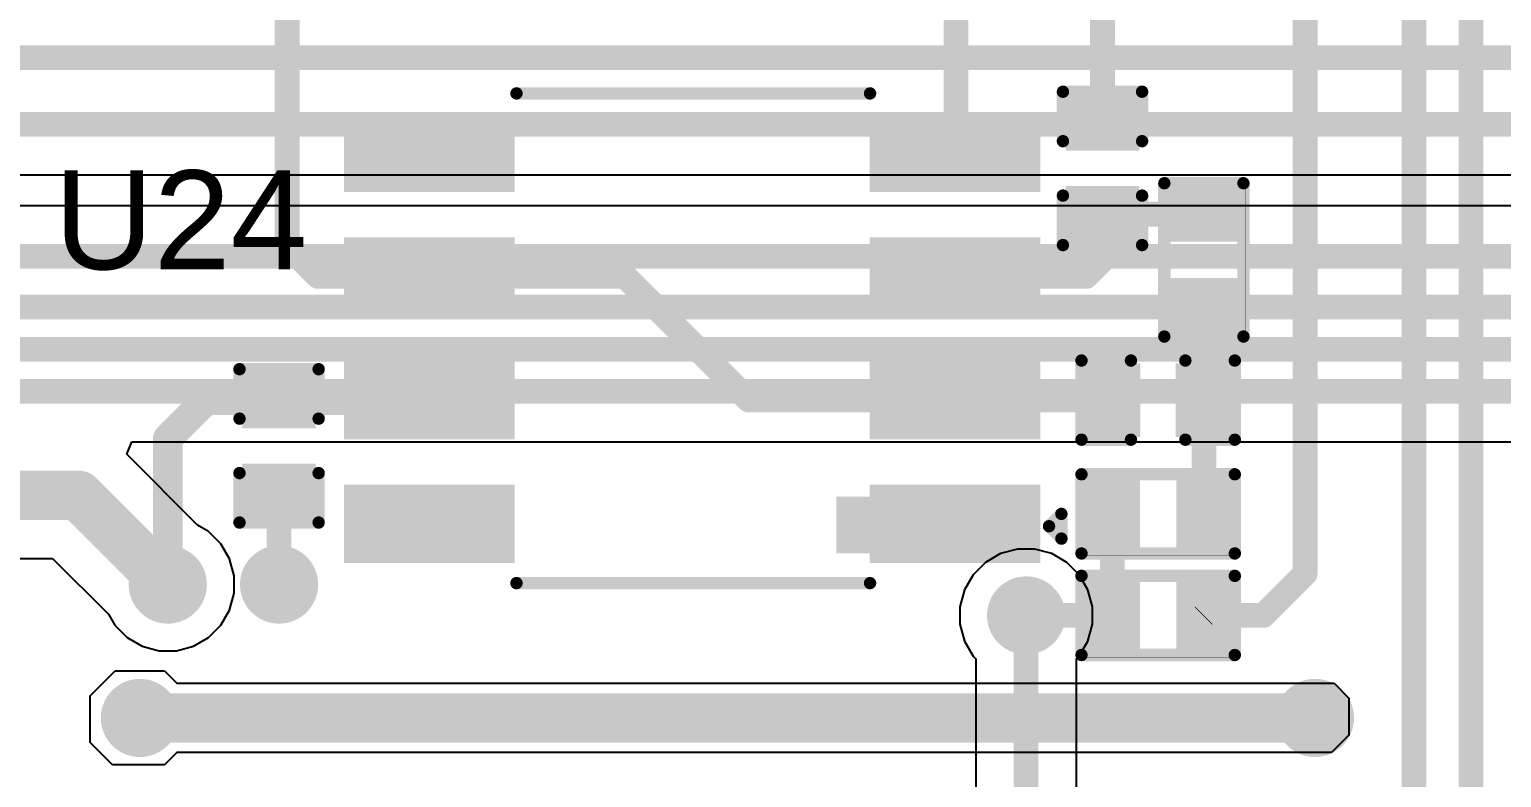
# Model space of a CAD drawing. Header units: millimetres. Extents: x -1.53 to 7.44, y -0.61 to 4.57.
# Drawn here: x 4.12 to 4.715, y 2.835 to 3.137 of the extents above; entities that cross this region are included whole.
import ezdxf

# ---------------------------------------------------------------- set-up
doc = ezdxf.new("R2010")
doc.units = ezdxf.units.MM
doc.header["$MEASUREMENT"] = 0
for name, color, linetype in [('BottomLayer', 5, 'Continuous'), ('BottomSolder', 6, 'Continuous'), ('TopLayer', 1, 'Continuous'), ('TopOverlay', 2, 'Continuous'), ('TopPaste', 8, 'Continuous'), ('TopSolder', 216, 'Continuous'), ('ViaHoleLayer', 16, 'Continuous')]:
    doc.layers.add(name, color=color, linetype=linetype)
doc.styles.add('Arial', font='', dxfattribs={"height": 0.2})
doc.styles.get('Arial').set_extended_font_data('Arial')

# ---------------------------------------------------------------- blocks, each defined once
blk = doc.blocks.new('SOIC_8_0_154___3_90___W______3')
at = {"layer": 'TopLayer'}
for points in [[(-0.13681, 0.06319), (-0.13681, 0.08681), (-0.07579, 0.08681), (-0.07579, 0.06319)], [(0.07579, 0.06319), (0.07579, 0.08681), (0.13681, 0.08681), (0.13681, 0.06319)], [(-0.13681, 0.01319), (-0.13681, 0.03681), (-0.07579, 0.03681), (-0.07579, 0.01319)], [(0.07579, 0.01319), (0.07579, 0.03681), (0.13681, 0.03681), (0.13681, 0.01319)], [(-0.13681, -0.03681), (-0.13681, -0.01319), (-0.07579, -0.01319), (-0.07579, -0.03681)], [(0.07579, -0.03681), (0.07579, -0.01319), (0.13681, -0.01319), (0.13681, -0.03681)], [(-0.13681, -0.08681), (-0.13681, -0.06319), (-0.07579, -0.06319), (-0.07579, -0.08681)], [(0.07579, -0.08681), (0.07579, -0.06319), (0.13681, -0.06319), (0.13681, -0.08681)]]:
    blk.add_hatch(color=1, dxfattribs=at).paths.add_polyline_path(points)
at = {"layer": 'TopOverlay'}
blk.add_hatch(color=2, dxfattribs=at).paths.add_polyline_path([(-0.07237, 0.064), (-0.05837, 0.064), (-0.05837, 0.087), (-0.07237, 0.087)])
at = {"layer": 'TopPaste'}
for points in [[(-0.13681, 0.06319), (-0.13681, 0.08681), (-0.07579, 0.08681), (-0.07579, 0.06319)], [(0.07579, 0.06319), (0.07579, 0.08681), (0.13681, 0.08681), (0.13681, 0.06319)], [(-0.13681, 0.01319), (-0.13681, 0.03681), (-0.07579, 0.03681), (-0.07579, 0.01319)], [(0.07579, 0.01319), (0.07579, 0.03681), (0.13681, 0.03681), (0.13681, 0.01319)], [(-0.13681, -0.03681), (-0.13681, -0.01319), (-0.07579, -0.01319), (-0.07579, -0.03681)], [(0.07579, -0.03681), (0.07579, -0.01319), (0.13681, -0.01319), (0.13681, -0.03681)], [(-0.13681, -0.08681), (-0.13681, -0.06319), (-0.07579, -0.06319), (-0.07579, -0.08681)], [(0.07579, -0.08681), (0.07579, -0.06319), (0.13681, -0.06319), (0.13681, -0.08681)]]:
    blk.add_hatch(color=8, dxfattribs=at).paths.add_polyline_path(points)
at = {"layer": 'TopSolder'}
for points in [[(-0.14081, 0.05919), (-0.14081, 0.09081), (-0.07179, 0.09081), (-0.07179, 0.05919)], [(0.07179, 0.05919), (0.07179, 0.09081), (0.14081, 0.09081), (0.14081, 0.05919)], [(-0.14081, 0.00919), (-0.14081, 0.04081), (-0.07179, 0.04081), (-0.07179, 0.00919)], [(0.07179, 0.00919), (0.07179, 0.04081), (0.14081, 0.04081), (0.14081, 0.00919)], [(-0.14081, -0.04081), (-0.14081, -0.00919), (-0.07179, -0.00919), (-0.07179, -0.04081)], [(0.07179, -0.04081), (0.07179, -0.00919), (0.14081, -0.00919), (0.14081, -0.04081)], [(-0.14081, -0.09081), (-0.14081, -0.05919), (-0.07179, -0.05919), (-0.07179, -0.09081)], [(0.07179, -0.09081), (0.07179, -0.05919), (0.14081, -0.05919), (0.14081, -0.09081)]]:
    blk.add_hatch(color=216, dxfattribs=at).paths.add_polyline_path(points)
at = {"layer": 'TopOverlay', "const_width": 0.005}
for points in [[(0.071, 0.099), (-0.072, 0.099)], [(-0.14437, 0.076), (-0.14937, 0.081)], [(-0.14937, 0.081), (-0.14937, 0.071)], [(-0.14437, 0.076), (-0.14937, 0.071)], [(0.071, -0.099), (-0.072, -0.099)]]:
    blk.add_lwpolyline(points, dxfattribs=at)
at = {"layer": 'TopOverlay', "const_width": 0.0025}
for points in [[(-0.07325, 0.099, 1), (-0.07075, 0.099, 1)], [(0.06975, 0.099, 1), (0.07225, 0.099, 1)], [(-0.15062, 0.081, 1), (-0.14812, 0.081, 1)], [(-0.15062, 0.081, 1), (-0.14812, 0.081, 1)], [(-0.14562, 0.076, 1), (-0.14312, 0.076, 1)], [(-0.14562, 0.076, 1), (-0.14312, 0.076, 1)], [(-0.15062, 0.071, 1), (-0.14812, 0.071, 1)], [(-0.15062, 0.071, 1), (-0.14812, 0.071, 1)], [(-0.07325, -0.099, 1), (-0.07075, -0.099, 1)], [(0.06975, -0.099, 1), (0.07225, -0.099, 1)]]:
    blk.add_lwpolyline(points, format="xyb", close=True, dxfattribs=at)
blk = doc.blocks.new('R___0402_11')
at = {"layer": 'TopLayer'}
for points in [[(-0.0275, -0.0125), (-0.0275, 0.0125), (-0.0095, 0.0125), (-0.0095, -0.0125)], [(0.0095, -0.0125), (0.0095, 0.0125), (0.0275, 0.0125), (0.0275, -0.0125)]]:
    blk.add_hatch(color=1, dxfattribs=at).paths.add_polyline_path(points)
at = {"layer": 'TopPaste'}
for points in [[(-0.0275, -0.0125), (-0.0275, 0.0125), (-0.0095, 0.0125), (-0.0095, -0.0125)], [(0.0095, -0.0125), (0.0095, 0.0125), (0.0275, 0.0125), (0.0275, -0.0125)]]:
    blk.add_hatch(color=8, dxfattribs=at).paths.add_polyline_path(points)
at = {"layer": 'TopSolder'}
for points in [[(-0.02967, -0.01467), (-0.02967, 0.01467), (-0.00733, 0.01467), (-0.00733, -0.01467)], [(0.00733, -0.01467), (0.00733, 0.01467), (0.02967, 0.01467), (0.02967, -0.01467)]]:
    blk.add_hatch(color=216, dxfattribs=at).paths.add_polyline_path(points)
at = {"layer": 'TopOverlay'}
for points, const_width in [([(-0.031, 0.016), (0.031, 0.016)], 0.005), ([(-0.031, 0.016), (-0.031, -0.016)], 0.005), ([(0.031, 0.016), (0.031, -0.016)], 0.005), ([(-0.031, -0.016), (0.031, -0.016)], 0.005), ([(-0.032, -0.017), (0.032, -0.017)], 0.000127)]:
    blk.add_lwpolyline(points, dxfattribs=dict(at, const_width=const_width))
for points, const_width in [([(-0.03225, 0.016, 1), (-0.02975, 0.016, 1)], 0.0025), ([(-0.03225, 0.016, 1), (-0.02975, 0.016, 1)], 0.0025), ([(0.02975, 0.016, 1), (0.03225, 0.016, 1)], 0.0025), ([(0.02975, 0.016, 1), (0.03225, 0.016, 1)], 0.0025), ([(-0.03225, -0.016, 1), (-0.02975, -0.016, 1)], 0.0025), ([(-0.03225, -0.016, 1), (-0.02975, -0.016, 1)], 0.0025), ([(-0.03203, -0.017, 1), (-0.03197, -0.017, 1)], 0.0000635), ([(0.02975, -0.016, 1), (0.03225, -0.016, 1)], 0.0025), ([(0.02975, -0.016, 1), (0.03225, -0.016, 1)], 0.0025), ([(0.03197, -0.017, 1), (0.03203, -0.017, 1)], 0.0000635)]:
    blk.add_lwpolyline(points, format="xyb", close=True, dxfattribs=dict(at, const_width=const_width))
blk = doc.blocks.new('R___0402_12')
at = {"layer": 'TopLayer'}
for points in [[(-0.0275, -0.0125), (-0.0275, 0.0125), (-0.0095, 0.0125), (-0.0095, -0.0125)], [(0.0095, -0.0125), (0.0095, 0.0125), (0.0275, 0.0125), (0.0275, -0.0125)]]:
    blk.add_hatch(color=1, dxfattribs=at).paths.add_polyline_path(points)
at = {"layer": 'TopPaste'}
for points in [[(-0.0275, -0.0125), (-0.0275, 0.0125), (-0.0095, 0.0125), (-0.0095, -0.0125)], [(0.0095, -0.0125), (0.0095, 0.0125), (0.0275, 0.0125), (0.0275, -0.0125)]]:
    blk.add_hatch(color=8, dxfattribs=at).paths.add_polyline_path(points)
at = {"layer": 'TopSolder'}
for points in [[(-0.02967, -0.01467), (-0.02967, 0.01467), (-0.00733, 0.01467), (-0.00733, -0.01467)], [(0.00733, -0.01467), (0.00733, 0.01467), (0.02967, 0.01467), (0.02967, -0.01467)]]:
    blk.add_hatch(color=216, dxfattribs=at).paths.add_polyline_path(points)
at = {"layer": 'TopOverlay'}
for points, const_width in [([(-0.031, 0.016), (0.031, 0.016)], 0.005), ([(-0.031, -0.016), (-0.031, 0.016)], 0.005), ([(0.031, -0.016), (0.031, 0.016)], 0.005), ([(-0.031, -0.016), (0.031, -0.016)], 0.005), ([(-0.032, -0.017), (0.032, -0.017)], 0.000127)]:
    blk.add_lwpolyline(points, dxfattribs=dict(at, const_width=const_width))
for points, const_width in [([(-0.03225, 0.016, 1), (-0.02975, 0.016, 1)], 0.0025), ([(-0.03225, 0.016, 1), (-0.02975, 0.016, 1)], 0.0025), ([(0.02975, 0.016, 1), (0.03225, 0.016, 1)], 0.0025), ([(0.02975, 0.016, 1), (0.03225, 0.016, 1)], 0.0025), ([(-0.03225, -0.016, 1), (-0.02975, -0.016, 1)], 0.0025), ([(-0.03225, -0.016, 1), (-0.02975, -0.016, 1)], 0.0025), ([(-0.03203, -0.017, 1), (-0.03197, -0.017, 1)], 0.0000635), ([(0.02975, -0.016, 1), (0.03225, -0.016, 1)], 0.0025), ([(0.02975, -0.016, 1), (0.03225, -0.016, 1)], 0.0025), ([(0.03197, -0.017, 1), (0.03203, -0.017, 1)], 0.0000635)]:
    blk.add_lwpolyline(points, format="xyb", close=True, dxfattribs=dict(at, const_width=const_width))
blk = doc.blocks.new('R___0402_16')
at = {"layer": 'TopLayer'}
for points in [[(-0.0275, -0.0125), (-0.0275, 0.0125), (-0.0095, 0.0125), (-0.0095, -0.0125)], [(0.0095, -0.0125), (0.0095, 0.0125), (0.0275, 0.0125), (0.0275, -0.0125)]]:
    blk.add_hatch(color=1, dxfattribs=at).paths.add_polyline_path(points)
at = {"layer": 'TopPaste'}
for points in [[(-0.0275, -0.0125), (-0.0275, 0.0125), (-0.0095, 0.0125), (-0.0095, -0.0125)], [(0.0095, -0.0125), (0.0095, 0.0125), (0.0275, 0.0125), (0.0275, -0.0125)]]:
    blk.add_hatch(color=8, dxfattribs=at).paths.add_polyline_path(points)
at = {"layer": 'TopSolder'}
for points in [[(-0.02967, -0.01467), (-0.02967, 0.01467), (-0.00733, 0.01467), (-0.00733, -0.01467)], [(0.00733, -0.01467), (0.00733, 0.01467), (0.02967, 0.01467), (0.02967, -0.01467)]]:
    blk.add_hatch(color=216, dxfattribs=at).paths.add_polyline_path(points)
at = {"layer": 'TopOverlay'}
for points, const_width in [([(-0.031, 0.016), (0.031, 0.016)], 0.005), ([(-0.031, -0.016), (-0.031, 0.016)], 0.005), ([(0.031, -0.016), (0.031, 0.016)], 0.005), ([(-0.031, -0.016), (0.031, -0.016)], 0.005), ([(-0.032, -0.017), (0.032, -0.017)], 0.000127)]:
    blk.add_lwpolyline(points, dxfattribs=dict(at, const_width=const_width))
for points, const_width in [([(-0.03225, 0.016, 1), (-0.02975, 0.016, 1)], 0.0025), ([(-0.03225, 0.016, 1), (-0.02975, 0.016, 1)], 0.0025), ([(0.02975, 0.016, 1), (0.03225, 0.016, 1)], 0.0025), ([(0.02975, 0.016, 1), (0.03225, 0.016, 1)], 0.0025), ([(-0.03225, -0.016, 1), (-0.02975, -0.016, 1)], 0.0025), ([(-0.03225, -0.016, 1), (-0.02975, -0.016, 1)], 0.0025), ([(-0.03203, -0.017, 1), (-0.03197, -0.017, 1)], 0.0000635), ([(0.02975, -0.016, 1), (0.03225, -0.016, 1)], 0.0025), ([(0.02975, -0.016, 1), (0.03225, -0.016, 1)], 0.0025), ([(0.03197, -0.017, 1), (0.03203, -0.017, 1)], 0.0000635)]:
    blk.add_lwpolyline(points, format="xyb", close=True, dxfattribs=dict(at, const_width=const_width))
blk = doc.blocks.new('C___0402_35')
at = {"layer": 'TopLayer'}
for points in [[(-0.0275, -0.0125), (-0.0275, 0.0125), (-0.0095, 0.0125), (-0.0095, -0.0125)], [(0.0095, -0.0125), (0.0095, 0.0125), (0.0275, 0.0125), (0.0275, -0.0125)]]:
    blk.add_hatch(color=1, dxfattribs=at).paths.add_polyline_path(points)
at = {"layer": 'TopPaste'}
for points in [[(-0.0275, -0.0125), (-0.0275, 0.0125), (-0.0095, 0.0125), (-0.0095, -0.0125)], [(0.0095, -0.0125), (0.0095, 0.0125), (0.0275, 0.0125), (0.0275, -0.0125)]]:
    blk.add_hatch(color=8, dxfattribs=at).paths.add_polyline_path(points)
at = {"layer": 'TopSolder'}
for points in [[(-0.02986, -0.01486), (-0.02986, 0.01486), (-0.00714, 0.01486), (-0.00714, -0.01486)], [(0.00714, -0.01486), (0.00714, 0.01486), (0.02986, 0.01486), (0.02986, -0.01486)]]:
    blk.add_hatch(color=216, dxfattribs=at).paths.add_polyline_path(points)
at = {"layer": 'TopOverlay', "const_width": 0.005}
for points in [[(-0.031, 0.016), (-0.031, -0.016)], [(-0.011, 0.016), (-0.031, 0.016)], [(0.031, 0.016), (0.011, 0.016)], [(0.031, 0.016), (0.031, -0.016)], [(-0.011, -0.016), (-0.031, -0.016)], [(0.031, -0.016), (0.011, -0.016)]]:
    blk.add_lwpolyline(points, dxfattribs=at)
at = {"layer": 'TopOverlay', "const_width": 0.0025}
for points in [[(-0.03225, 0.016, 1), (-0.02975, 0.016, 1)], [(-0.03225, 0.016, 1), (-0.02975, 0.016, 1)], [(-0.01225, 0.016, 1), (-0.00975, 0.016, 1)], [(0.00975, 0.016, 1), (0.01225, 0.016, 1)], [(0.02975, 0.016, 1), (0.03225, 0.016, 1)], [(0.02975, 0.016, 1), (0.03225, 0.016, 1)], [(-0.03225, -0.016, 1), (-0.02975, -0.016, 1)], [(-0.03225, -0.016, 1), (-0.02975, -0.016, 1)], [(-0.01225, -0.016, 1), (-0.00975, -0.016, 1)], [(0.00975, -0.016, 1), (0.01225, -0.016, 1)], [(0.02975, -0.016, 1), (0.03225, -0.016, 1)], [(0.02975, -0.016, 1), (0.03225, -0.016, 1)]]:
    blk.add_lwpolyline(points, format="xyb", close=True, dxfattribs=at)
blk = doc.blocks.new('C___0402_37')
at = {"layer": 'TopLayer'}
for points in [[(-0.0275, -0.0125), (-0.0275, 0.0125), (-0.0095, 0.0125), (-0.0095, -0.0125)], [(0.0095, -0.0125), (0.0095, 0.0125), (0.0275, 0.0125), (0.0275, -0.0125)]]:
    blk.add_hatch(color=1, dxfattribs=at).paths.add_polyline_path(points)
at = {"layer": 'TopPaste'}
for points in [[(-0.0275, -0.0125), (-0.0275, 0.0125), (-0.0095, 0.0125), (-0.0095, -0.0125)], [(0.0095, -0.0125), (0.0095, 0.0125), (0.0275, 0.0125), (0.0275, -0.0125)]]:
    blk.add_hatch(color=8, dxfattribs=at).paths.add_polyline_path(points)
at = {"layer": 'TopSolder'}
for points in [[(-0.02986, -0.01486), (-0.02986, 0.01486), (-0.00714, 0.01486), (-0.00714, -0.01486)], [(0.00714, -0.01486), (0.00714, 0.01486), (0.02986, 0.01486), (0.02986, -0.01486)]]:
    blk.add_hatch(color=216, dxfattribs=at).paths.add_polyline_path(points)
at = {"layer": 'TopOverlay', "const_width": 0.005}
for points in [[(-0.031, -0.016), (-0.031, 0.016)], [(-0.011, 0.016), (-0.031, 0.016)], [(0.031, 0.016), (0.011, 0.016)], [(0.031, -0.016), (0.031, 0.016)], [(-0.011, -0.016), (-0.031, -0.016)], [(0.031, -0.016), (0.011, -0.016)]]:
    blk.add_lwpolyline(points, dxfattribs=at)
at = {"layer": 'TopOverlay', "const_width": 0.0025}
for points in [[(-0.03225, 0.016, 1), (-0.02975, 0.016, 1)], [(-0.03225, 0.016, 1), (-0.02975, 0.016, 1)], [(-0.01225, 0.016, 1), (-0.00975, 0.016, 1)], [(0.00975, 0.016, 1), (0.01225, 0.016, 1)], [(0.02975, 0.016, 1), (0.03225, 0.016, 1)], [(0.02975, 0.016, 1), (0.03225, 0.016, 1)], [(-0.03225, -0.016, 1), (-0.02975, -0.016, 1)], [(-0.03225, -0.016, 1), (-0.02975, -0.016, 1)], [(-0.01225, -0.016, 1), (-0.00975, -0.016, 1)], [(0.00975, -0.016, 1), (0.01225, -0.016, 1)], [(0.02975, -0.016, 1), (0.03225, -0.016, 1)], [(0.02975, -0.016, 1), (0.03225, -0.016, 1)]]:
    blk.add_lwpolyline(points, format="xyb", close=True, dxfattribs=at)
blk = doc.blocks.new('C___0402_41')
at = {"layer": 'TopLayer'}
for points in [[(-0.0275, -0.0125), (-0.0275, 0.0125), (-0.0095, 0.0125), (-0.0095, -0.0125)], [(0.0095, -0.0125), (0.0095, 0.0125), (0.0275, 0.0125), (0.0275, -0.0125)]]:
    blk.add_hatch(color=1, dxfattribs=at).paths.add_polyline_path(points)
at = {"layer": 'TopPaste'}
for points in [[(-0.0275, -0.0125), (-0.0275, 0.0125), (-0.0095, 0.0125), (-0.0095, -0.0125)], [(0.0095, -0.0125), (0.0095, 0.0125), (0.0275, 0.0125), (0.0275, -0.0125)]]:
    blk.add_hatch(color=8, dxfattribs=at).paths.add_polyline_path(points)
at = {"layer": 'TopSolder'}
for points in [[(-0.02986, -0.01486), (-0.02986, 0.01486), (-0.00714, 0.01486), (-0.00714, -0.01486)], [(0.00714, -0.01486), (0.00714, 0.01486), (0.02986, 0.01486), (0.02986, -0.01486)]]:
    blk.add_hatch(color=216, dxfattribs=at).paths.add_polyline_path(points)
at = {"layer": 'TopOverlay', "const_width": 0.005}
for points in [[(-0.031, -0.016), (-0.031, 0.016)], [(-0.011, 0.016), (-0.031, 0.016)], [(0.031, 0.016), (0.011, 0.016)], [(0.031, -0.016), (0.031, 0.016)], [(-0.011, -0.016), (-0.031, -0.016)], [(0.031, -0.016), (0.011, -0.016)]]:
    blk.add_lwpolyline(points, dxfattribs=at)
at = {"layer": 'TopOverlay', "const_width": 0.0025}
for points in [[(-0.03225, 0.016, 1), (-0.02975, 0.016, 1)], [(-0.03225, 0.016, 1), (-0.02975, 0.016, 1)], [(-0.01225, 0.016, 1), (-0.00975, 0.016, 1)], [(0.00975, 0.016, 1), (0.01225, 0.016, 1)], [(0.02975, 0.016, 1), (0.03225, 0.016, 1)], [(0.02975, 0.016, 1), (0.03225, 0.016, 1)], [(-0.03225, -0.016, 1), (-0.02975, -0.016, 1)], [(-0.03225, -0.016, 1), (-0.02975, -0.016, 1)], [(-0.01225, -0.016, 1), (-0.00975, -0.016, 1)], [(0.00975, -0.016, 1), (0.01225, -0.016, 1)], [(0.02975, -0.016, 1), (0.03225, -0.016, 1)], [(0.02975, -0.016, 1), (0.03225, -0.016, 1)]]:
    blk.add_lwpolyline(points, format="xyb", close=True, dxfattribs=at)

msp = doc.modelspace()

# ---------------------------------------------------------------- hatches: boundary and pattern name
at = {"layer": 'BottomLayer'}
h = msp.add_hatch(color=5, dxfattribs=at)
edge = h.paths.add_edge_path()
edge.add_arc((4.176, 2.91294), 0.01181, 0, 360)
h = msp.add_hatch(color=5, dxfattribs=at)
edge = h.paths.add_edge_path()
edge.add_arc((4.221, 2.91294), 0.01181, 0, 360)
h = msp.add_hatch(color=5, dxfattribs=at)
edge = h.paths.add_edge_path()
edge.add_arc((4.52311, 2.90044), 0.01181, 0, 360)
h = msp.add_hatch(color=5, dxfattribs=at)
edge = h.paths.add_edge_path()
edge.add_arc((4.16473, 2.859), 0.01181, 0, 360)
h = msp.add_hatch(color=5, dxfattribs=at)
edge = h.paths.add_edge_path()
edge.add_arc((4.63991, 2.859), 0.01181, 0, 360)
at = {"layer": 'BottomSolder'}
h = msp.add_hatch(color=6, dxfattribs=at)
edge = h.paths.add_edge_path()
edge.add_arc((4.176, 2.91294), 0.01581, 0, 360)
h = msp.add_hatch(color=6, dxfattribs=at)
edge = h.paths.add_edge_path()
edge.add_arc((4.221, 2.91294), 0.01581, 0, 360)
h = msp.add_hatch(color=6, dxfattribs=at)
edge = h.paths.add_edge_path()
edge.add_arc((4.52311, 2.90044), 0.01581, 0, 360)
h = msp.add_hatch(color=6, dxfattribs=at)
edge = h.paths.add_edge_path()
edge.add_arc((4.16473, 2.859), 0.01581, 0, 360)
h = msp.add_hatch(color=6, dxfattribs=at)
edge = h.paths.add_edge_path()
edge.add_arc((4.63991, 2.859), 0.01581, 0, 360)
at = {"layer": 'TopLayer'}
h = msp.add_hatch(color=1, dxfattribs=at)
edge = h.paths.add_edge_path()
edge.add_arc((4.176, 2.91294), 0.01181, 0, 360)
h = msp.add_hatch(color=1, dxfattribs=at)
edge = h.paths.add_edge_path()
edge.add_arc((4.221, 2.91294), 0.01181, 0, 360)
h = msp.add_hatch(color=1, dxfattribs=at)
edge = h.paths.add_edge_path()
edge.add_arc((4.52311, 2.90044), 0.01181, 0, 360)
h = msp.add_hatch(color=1, dxfattribs=at)
edge = h.paths.add_edge_path()
edge.add_arc((4.16473, 2.859), 0.01181, 0, 360)
h = msp.add_hatch(color=1, dxfattribs=at)
edge = h.paths.add_edge_path()
edge.add_arc((4.63991, 2.859), 0.01181, 0, 360)
at = {"layer": 'TopSolder'}
h = msp.add_hatch(color=216, dxfattribs=at)
edge = h.paths.add_edge_path()
edge.add_arc((4.176, 2.91294), 0.01581, 0, 360)
h = msp.add_hatch(color=216, dxfattribs=at)
edge = h.paths.add_edge_path()
edge.add_arc((4.221, 2.91294), 0.01581, 0, 360)
h = msp.add_hatch(color=216, dxfattribs=at)
edge = h.paths.add_edge_path()
edge.add_arc((4.52311, 2.90044), 0.01581, 0, 360)
h = msp.add_hatch(color=216, dxfattribs=at)
edge = h.paths.add_edge_path()
edge.add_arc((4.16473, 2.859), 0.01581, 0, 360)
h = msp.add_hatch(color=216, dxfattribs=at)
edge = h.paths.add_edge_path()
edge.add_arc((4.63991, 2.859), 0.01581, 0, 360)
at = {"layer": 'ViaHoleLayer'}
h = msp.add_hatch(color=16, dxfattribs=at)
edge = h.paths.add_edge_path()
edge.add_arc((4.176, 2.91294), 0.00591, 0, 360)
h = msp.add_hatch(color=16, dxfattribs=at)
edge = h.paths.add_edge_path()
edge.add_arc((4.221, 2.91294), 0.00591, 0, 360)
h = msp.add_hatch(color=16, dxfattribs=at)
edge = h.paths.add_edge_path()
edge.add_arc((4.52311, 2.90044), 0.00591, 0, 360)
h = msp.add_hatch(color=16, dxfattribs=at)
edge = h.paths.add_edge_path()
edge.add_arc((4.16473, 2.859), 0.00591, 0, 360)
h = msp.add_hatch(color=16, dxfattribs=at)
edge = h.paths.add_edge_path()
edge.add_arc((4.63991, 2.859), 0.00591, 0, 360)

# ---------------------------------------------------------------- linework, layer by layer
at = {"layer": 'BottomLayer'}
for p, q in [((3.65866, 3.07861), (4.89769, 3.07861)), ((4.89736, 3.06603), (3.04681, 3.06603)), ((4.15938, 2.96561), (4.16139, 2.97061)), ((4.18804, 2.93695), (4.15938, 2.96561)), ((4.16139, 2.97061), (5.74647, 2.97061)), ((4.19246, 2.9344), (4.18804, 2.93695)), ((4.19745, 2.92941), (4.19246, 2.9344)), ((4.20098, 2.92329), (4.19745, 2.92941)), ((3.97403, 2.92351), (4.12939, 2.92351)), ((4.12939, 2.92351), (4.15199, 2.9009)), ((4.20281, 2.91647), (4.20098, 2.92329)), ((4.51276, 2.92543), (4.50665, 2.9219)), ((4.51958, 2.92725), (4.51276, 2.92543)), ((4.52664, 2.92725), (4.51958, 2.92725)), ((4.53346, 2.92543), (4.52664, 2.92725)), ((4.53957, 2.9219), (4.53346, 2.92543)), ((4.50665, 2.9219), (4.50166, 2.91691)), ((4.54456, 2.91691), (4.53957, 2.9219)), ((4.20281, 2.90941), (4.20281, 2.91647)), ((4.50166, 2.91691), (4.49813, 2.91079)), ((4.54809, 2.91079), (4.54456, 2.91691)), ((4.20098, 2.90259), (4.20281, 2.90941)), ((4.49813, 2.91079), (4.4963, 2.90397)), ((4.54992, 2.90397), (4.54809, 2.91079)), ((4.15199, 2.9009), (4.15455, 2.89648)), ((4.19745, 2.89648), (4.20098, 2.90259)), ((4.4963, 2.90397), (4.4963, 2.89691)), ((4.54992, 2.89691), (4.54992, 2.90397)), ((4.15455, 2.89648), (4.15954, 2.89149)), ((4.19246, 2.89149), (4.19745, 2.89648)), ((4.4963, 2.89691), (4.49813, 2.89009)), ((4.54809, 2.89009), (4.54992, 2.89691)), ((4.15954, 2.89149), (4.16565, 2.88796)), ((4.16565, 2.88796), (4.17247, 2.88613)), ((4.17953, 2.88613), (4.18635, 2.88796)), ((4.18635, 2.88796), (4.19246, 2.89149)), ((4.49813, 2.89009), (4.50166, 2.88398)), ((4.54456, 2.88398), (4.54809, 2.89009)), ((4.17247, 2.88613), (4.17953, 2.88613)), ((4.50166, 2.88398), (4.50272, 2.88292)), ((4.50272, 2.88292), (4.50272, 2.31756)), ((4.5435, 2.88292), (4.54456, 2.88398)), ((4.5435, 2.30911), (4.5435, 2.88292))]:
    msp.add_line(p, q, dxfattribs=at)
for points, const_width in [([(3.679, 3.126), (6.00324, 3.126)], 0.01), ([(3.65866, 3.099), (4.89769, 3.099)], 0.01), ([(3.03836, 3.04564), (4.89736, 3.04564)], 0.01), ([(3.03043, 3.02513), (5.76887, 3.02513)], 0.01), ([(3.02352, 3.008), (5.76196, 3.008)], 0.01), ([(3.00799, 2.991), (5.75492, 2.991)], 0.01), ([(3.675, 2.949), (4.13994, 2.949)], 0.02), ([(4.13994, 2.949), (4.176, 2.91294)], 0.02), ([(4.52311, 2.30911), (4.52311, 2.90044)], 0.01)]:
    msp.add_lwpolyline(points, dxfattribs=dict(at, const_width=const_width))
for points, const_width in [([(4.13494, 2.949, 1), (4.14494, 2.949, 1)], 0.01), ([(4.13494, 2.949, 1), (4.14494, 2.949, 1)], 0.01), ([(4.171, 2.91294, 1), (4.181, 2.91294, 1)], 0.01), ([(4.52061, 2.90044, 1), (4.52561, 2.90044, 1)], 0.005)]:
    msp.add_lwpolyline(points, format="xyb", close=True, dxfattribs=dict(at, const_width=const_width))
at = {"layer": 'TopLayer'}
for p, q in [((4.14466, 2.868), (4.15466, 2.878)), ((4.15466, 2.878), (4.17466, 2.878)), ((4.17466, 2.878), (4.17966, 2.873)), ((4.17966, 2.873), (4.64766, 2.873)), ((4.64766, 2.873), (4.65363, 2.86703)), ((4.14466, 2.849), (4.14466, 2.868)), ((4.65363, 2.86703), (4.65363, 2.85197)), ((4.65363, 2.85197), (4.64666, 2.845)), ((4.15366, 2.84), (4.14466, 2.849)), ((4.17466, 2.84), (4.15366, 2.84)), ((4.17966, 2.845), (4.17466, 2.84)), ((4.64666, 2.845), (4.17966, 2.845))]:
    msp.add_line(p, q, dxfattribs=at)
for points, const_width in [([(4.68, 2.257), (4.68, 3.534)], 0.01), ([(4.703, 2.248), (4.703, 3.488)], 0.01), ([(4.63596, 2.91737), (4.63596, 3.2617)], 0.01), ([(4.22427, 3.05), (4.22427, 3.17431)], 0.01), ([(4.554, 3.09969), (4.554, 3.161)], 0.01), ([(4.49476, 3.0875), (4.49476, 3.14873)], 0.01), ([(4.55301, 3.06269), (4.55452, 3.06118)], 0.01), ([(4.55452, 3.04455), (4.55452, 3.06118)], 0.01), ([(4.55458, 3.06269), (4.595, 3.06269)], 0.01), ([(4.22427, 3.05), (4.23677, 3.0375)], 0.01), ([(4.54747, 3.0375), (4.55452, 3.04455)], 0.01), ([(4.23677, 3.0375), (4.27967, 3.0375)], 0.01), ([(4.27967, 3.0375), (4.36096, 3.0375)], 0.01), ([(4.36096, 3.0375), (4.41096, 2.9875)], 0.01), ([(4.49377, 3.0375), (4.54747, 3.0375)], 0.01), ([(4.595, 2.9875), (4.595, 3.02569)], 0.01), ([(4.176, 2.972), (4.1915, 2.9875)], 0.012), ([(4.1915, 2.9875), (4.221, 2.9875)], 0.012), ([(4.221, 2.9875), (4.2764, 2.9875)], 0.012), ([(4.41096, 2.9875), (4.49226, 2.9875)], 0.01), ([(4.49226, 2.9875), (4.55649, 2.9875)], 0.01), ([(4.595, 2.9415), (4.595, 2.9875)], 0.01), ([(4.176, 2.91294), (4.176, 2.972)], 0.012), ([(4.221, 2.91294), (4.221, 2.9505)], 0.01), ([(4.558, 2.90044), (4.558, 2.9415)], 0.01), ([(4.61904, 2.90044), (4.63596, 2.91737)], 0.01), ([(4.52311, 2.90044), (4.558, 2.90044)], 0.01), ([(4.59482, 2.90026), (4.595, 2.90044)], 0.01), ([(4.595, 2.90044), (4.61904, 2.90044)], 0.01), ([(4.16473, 2.859), (4.63991, 2.859)], 0.02)]:
    msp.add_lwpolyline(points, dxfattribs=dict(at, const_width=const_width))
for points, const_width in [([(4.5515, 3.09969, 1), (4.5565, 3.09969, 1)], 0.005), ([(4.49226, 3.0875, 1), (4.49726, 3.0875, 1)], 0.005), ([(4.55051, 3.06269, 1), (4.55551, 3.06269, 1)], 0.005), ([(4.55202, 3.06118, 1), (4.55702, 3.06118, 1)], 0.005), ([(4.55202, 3.06118, 1), (4.55702, 3.06118, 1)], 0.005), ([(4.55208, 3.06269, 1), (4.55708, 3.06269, 1)], 0.005), ([(4.5925, 3.06269, 1), (4.5975, 3.06269, 1)], 0.005), ([(4.22177, 3.05, 1), (4.22677, 3.05, 1)], 0.005), ([(4.22177, 3.05, 1), (4.22677, 3.05, 1)], 0.005), ([(4.55202, 3.04455, 1), (4.55702, 3.04455, 1)], 0.005), ([(4.55202, 3.04455, 1), (4.55702, 3.04455, 1)], 0.005), ([(4.23427, 3.0375, 1), (4.23927, 3.0375, 1)], 0.005), ([(4.23427, 3.0375, 1), (4.23927, 3.0375, 1)], 0.005), ([(4.27717, 3.0375, 1), (4.28217, 3.0375, 1)], 0.005), ([(4.27717, 3.0375, 1), (4.28217, 3.0375, 1)], 0.005), ([(4.35846, 3.0375, 1), (4.36346, 3.0375, 1)], 0.005), ([(4.35846, 3.0375, 1), (4.36346, 3.0375, 1)], 0.005), ([(4.49127, 3.0375, 1), (4.49627, 3.0375, 1)], 0.005), ([(4.54497, 3.0375, 1), (4.54997, 3.0375, 1)], 0.005), ([(4.54497, 3.0375, 1), (4.54997, 3.0375, 1)], 0.005), ([(4.5925, 3.02569, 1), (4.5975, 3.02569, 1)], 0.005), ([(4.1885, 2.9875, 1), (4.1945, 2.9875, 1)], 0.006), ([(4.1885, 2.9875, 1), (4.1945, 2.9875, 1)], 0.006), ([(4.218, 2.9875, 1), (4.224, 2.9875, 1)], 0.006), ([(4.218, 2.9875, 1), (4.224, 2.9875, 1)], 0.006), ([(4.2734, 2.9875, 1), (4.2794, 2.9875, 1)], 0.006), ([(4.40846, 2.9875, 1), (4.41346, 2.9875, 1)], 0.005), ([(4.40846, 2.9875, 1), (4.41346, 2.9875, 1)], 0.005), ([(4.48976, 2.9875, 1), (4.49476, 2.9875, 1)], 0.005), ([(4.48976, 2.9875, 1), (4.49476, 2.9875, 1)], 0.005), ([(4.55399, 2.9875, 1), (4.55899, 2.9875, 1)], 0.005), ([(4.5925, 2.9875, 1), (4.5975, 2.9875, 1)], 0.005), ([(4.5925, 2.9875, 1), (4.5975, 2.9875, 1)], 0.005), ([(4.173, 2.972, 1), (4.179, 2.972, 1)], 0.006), ([(4.173, 2.972, 1), (4.179, 2.972, 1)], 0.006), ([(4.2185, 2.9505, 1), (4.2235, 2.9505, 1)], 0.005), ([(4.5555, 2.9415, 1), (4.5605, 2.9415, 1)], 0.005), ([(4.5925, 2.9415, 1), (4.5975, 2.9415, 1)], 0.005), ([(4.173, 2.91294, 1), (4.179, 2.91294, 1)], 0.006), ([(4.2185, 2.91294, 1), (4.2235, 2.91294, 1)], 0.005), ([(4.63346, 2.91737, 1), (4.63846, 2.91737, 1)], 0.005), ([(4.63346, 2.91737, 1), (4.63846, 2.91737, 1)], 0.005), ([(4.52061, 2.90044, 1), (4.52561, 2.90044, 1)], 0.005), ([(4.5555, 2.90044, 1), (4.5605, 2.90044, 1)], 0.005), ([(4.5555, 2.90044, 1), (4.5605, 2.90044, 1)], 0.005), ([(4.59232, 2.90026, 1), (4.59732, 2.90026, 1)], 0.005), ([(4.5925, 2.90044, 1), (4.5975, 2.90044, 1)], 0.005), ([(4.5925, 2.90044, 1), (4.5975, 2.90044, 1)], 0.005), ([(4.61654, 2.90044, 1), (4.62154, 2.90044, 1)], 0.005), ([(4.61654, 2.90044, 1), (4.62154, 2.90044, 1)], 0.005), ([(4.15973, 2.859, 1), (4.16973, 2.859, 1)], 0.01), ([(4.63491, 2.859, 1), (4.64491, 2.859, 1)], 0.01)]:
    msp.add_lwpolyline(points, format="xyb", close=True, dxfattribs=dict(at, const_width=const_width))
at = {"layer": 'TopSolder', "const_width": 0.02}
msp.add_lwpolyline([(4.16473, 2.859), (4.63991, 2.859)], dxfattribs=at)
at = {"layer": 'TopSolder', "const_width": 0.01}
for points in [[(4.15973, 2.859, 1), (4.16973, 2.859, 1)], [(4.63491, 2.859, 1), (4.64491, 2.859, 1)]]:
    msp.add_lwpolyline(points, format="xyb", close=True, dxfattribs=at)

# ---------------------------------------------------------------- block references
for name, p, rotation in [('SOIC_8_0_154___3_90___W______3', (4.388, 3.0125), 180), ('C___0402_37', (4.554, 3.08119), 270), ('R___0402_11', (4.595, 3.04419), 90), ('C___0402_41', (4.221, 2.969), 270), ('C___0402_35', (4.5765, 2.9875), 180)]:
    msp.add_blockref(name, p, dxfattribs=dict(rotation=rotation))
for name, p in [('R___0402_12', (4.5765, 2.9415)), ('R___0402_16', (4.5765, 2.90044))]:
    msp.add_blockref(name, p)

# ---------------------------------------------------------------- texts
at = {"layer": 'TopOverlay', "style": 'Arial'}
msp.add_text('U24', height=0.04, dxfattribs=at).set_placement((4.12999, 3.04038))

doc.saveas('drawing.dxf')
